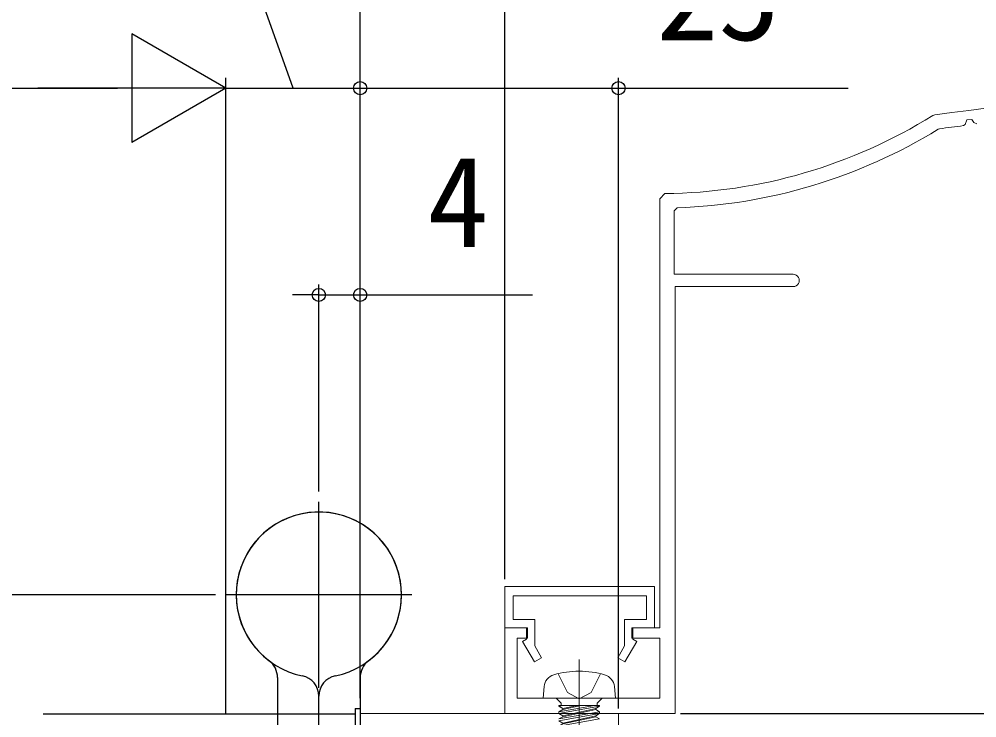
# Model space of a CAD drawing. Units: millimetres, scale not verified. Extents: x -525 to 525, y -783 to 779.
# Drawn here: x 115.4 to 208.1, y -391.7 to -324.1 of the extents above; entities that cross this region are included whole.
import ezdxf
from ezdxf.enums import TextEntityAlignment as Align

# ---------------------------------------------------------------- set-up
doc = ezdxf.new("R2010")
doc.units = ezdxf.units.MM
doc.header["$LTSCALE"] = 4
doc.layers.add('0-2_YKK_11', color=7, linetype='Continuous', lineweight=18)
for name, color, linetype in [('0-4_YKK_12', 2, 'Continuous'), ('0-5_YKK_13', 4, 'Continuous'), ('0-7_YKK_D', 6, 'Continuous')]:
    doc.layers.add(name, color=color, linetype=linetype)
doc.styles.add('ＭＳ ゴシック', font='')
doc.styles.get('ＭＳ ゴシック').set_extended_font_data('MS Gothic')

msp = doc.modelspace()

# ---------------------------------------------------------------- linework, layer by layer
at = {"layer": '0-2_YKK_11', "color": 30}
for p, q in [((204.057, -333.378), (203.859, -333.449)), ((204.38, -334.773), (204.497, -334.732)), ((177.933, -340.998), (177.438, -341.498))]:
    msp.add_line(p, q, dxfattribs=at)
at = {"layer": '0-2_YKK_11'}
for p, q in [((169.638, -386.047), (169.638, -400.73)), ((166.236, -388.681), (166.138, -389.8)), ((171.617, -390.5), (167.659, -390.5)), ((168.152, -390.5), (167.659, -390.588)), ((168.038, -390.894), (168.038, -390.806)), ((171.238, -390.894), (171.238, -390.806)), ((171.617, -390.5), (171.617, -390.588)), ((171.617, -391.113), (171.617, -391.288)), ((171.238, -391.594), (171.238, -391.506))]:
    msp.add_line(p, q, dxfattribs=at)
at = {"layer": '0-2_YKK_11', "color": 30}
for points in [[(206.822, -334.427), (206.982, -334.304), (207.159, -333.868), (207.644, -333.824), (207.836, -334.126), (208.126, -334.262)], [(177.438, -341.498), (177.438, -383), (174.738, -383), (174.738, -384), (177.438, -384), (177.438, -389.8), (163.638, -389.8), (163.638, -384), (164.638, -384), (164.638, -383), (162.438, -383), (162.438, -391.3), (178.938, -391.3), (178.938, -350), (190.338, -350)], [(190.338, -348.8), (178.838, -348.8), (178.838, -342.672), (179.128, -342.372)]]:
    msp.add_lwpolyline(points, dxfattribs=at)
msp.add_lwpolyline([(176.938, -379), (162.438, -379), (162.438, -383), (164.538, -383), (164.538, -384.1), (164.165, -384.316), (165.31, -386.3), (166.003, -385.9), (165.338, -384.748), (165.338, -382.2), (163.238, -382.2), (163.238, -379.9), (176.138, -379.9), (176.138, -382.2), (174.038, -382.2), (174.038, -384.748), (173.372, -385.9), (174.065, -386.3), (175.211, -384.316), (174.838, -384.1), (174.838, -383), (176.938, -383)], close=True, dxfattribs=at)
at = {"layer": '0-2_YKK_11'}
for points in [[(167.588, -387.437), (168.493, -389.252), (169.638, -389.861), (170.783, -389.252), (171.688, -387.437)], [(166.138, -389.8), (173.138, -389.8), (173.04, -388.681)], [(167.908, -390.5), (167.908, -390.3), (167.408, -389.8)], [(171.368, -390.5), (171.368, -390.3), (171.868, -389.8)], [(167.659, -390.5), (167.659, -390.588), (168.038, -390.806), (169.437, -390.5)], [(171.123, -390.5), (167.659, -391.113), (167.659, -391.288)], [(169.838, -390.5), (168.038, -390.894), (167.659, -391.113)], [(168.038, -391.594), (168.038, -391.506), (167.659, -391.288), (171.617, -390.588), (171.238, -390.806), (168.038, -391.506)], [(168.038, -392.294), (168.038, -392.206), (167.659, -391.988), (171.617, -391.288), (171.238, -391.506), (168.038, -392.206)], [(167.659, -393.213), (168.038, -392.994), (168.038, -392.906), (167.659, -392.688), (167.659, -392.513), (171.617, -391.813), (171.238, -391.594), (168.038, -392.294), (167.659, -392.513)]]:
    msp.add_lwpolyline(points, dxfattribs=at)
msp.add_lwpolyline([(171.617, -391.113), (167.659, -391.813), (168.038, -391.594), (171.238, -390.894)], close=True, dxfattribs=at)
at = {"layer": '0-2_YKK_11', "color": 211}
msp.add_lwpolyline([(148.438, -439.2), (148.438, -391.3), (173.438, -391.3), (173.438, -436.45), (172.238, -436.45)], dxfattribs=at)
at = {"layer": '0-2_YKK_11', "color": 30}
for centre, radius, start, end in [((257.438, -729.8), 400, 90.07171, 97.66918), ((177.438, -291), 50, 270.56729, 301.89914), ((257.439, -729.806), 398.606, 97.29536, 97.63237), ((177.438, -291), 51.4, 271.88433, 301.61185), ((190.338, -349.4), 0.6, 269.99999, 90.00001)]:
    msp.add_arc(centre, radius, start, end, dxfattribs=at)
at = {"layer": '0-2_YKK_11'}
for centre, radius, start, end in [((169.638, -396.2), 9, 74.11918, 105.88086), ((167.531, -388.794), 1.3, 105.88086, 175.00003), ((171.745, -388.794), 1.3, 5.00001, 74.11918)]:
    msp.add_arc(centre, radius, start, end, dxfattribs=at)
at = {"layer": '0-4_YKK_12'}
for p, q in [((147.938, -390.8), (147.938, -452.101)), ((147.938, -390.8), (148.438, -390.8)), ((148.438, -390.8), (148.438, -451.801)), ((117.76, -391.301), (147.938, -391.301))]:
    msp.add_line(p, q, dxfattribs=at)
at = {"layer": '0-5_YKK_13'}
for p, q in [((144.438, -388.8), (144.438, -370.8)), ((153.438, -379.8), (135.438, -379.8)), ((140.438, -387.8), (140.438, -428)), ((148.438, -387.8), (148.438, -428)), ((144.438, -427.3), (144.438, -389.598)), ((144.438, -427.3), (144.438, -389.598))]:
    msp.add_line(p, q, dxfattribs=at)
for centre, radius, start, end in [((144.438, -379.8), 8, 281.53696, 233.1301), ((144.438, -379.8), 8, 306.8699, 258.46304), ((138.438, -387.8), 2, 0, 53.1301), ((150.438, -387.8), 2, 126.8699, 180), ((142.438, -389.598), 2, 0, 78.46304), ((146.438, -389.598), 2, 101.53696, 180)]:
    msp.add_arc(centre, radius, start, end, dxfattribs=at)
at = {"layer": '0-7_YKK_D'}
for p, q in [((148.438, -389.8), (148.438, -289.8)), ((162.438, -378.3), (162.438, -289.8)), ((162.438, -378.3), (162.438, -289.8)), ((135.438, -330.8), (126.345, -325.55)), ((126.345, -325.55), (126.345, -336.05)), ((135.438, -391.3), (135.438, -329.8)), ((135.438, -391.3), (135.438, -329.8)), ((148.438, -389.8), (148.438, -329.8)), ((148.438, -389.8), (148.438, -329.8)), ((173.438, -390.8), (173.438, -329.8)), ((15.242, -330.8), (124.938, -330.8)), ((135.438, -330.8), (117.251, -330.8)), ((135.438, -330.8), (126.345, -336.05)), ((135.438, -330.8), (148.438, -330.8)), ((144.438, -369.8), (144.438, -349.8)), ((148.438, -389.8), (148.438, -349.8)), ((144.438, -350.8), (141.888, -350.8)), ((144.438, -350.8), (148.438, -350.8)), ((148.438, -350.8), (165.106, -350.8)), ((134.438, -379.8), (109.435, -379.8)), ((179.438, -391.3), (307.876, -391.3)), ((179.438, -391.3), (307.876, -391.3))]:
    msp.add_line(p, q, dxfattribs=at)
for points in [[(141.938, -330.8), (134.828, -310.8), (116.1, -310.8)], [(148.438, -330.8), (173.438, -330.8), (195.67, -330.8)]]:
    msp.add_lwpolyline(points, dxfattribs=at)
for centre in [(148.438, -330.8), (148.438, -330.8), (173.438, -330.8), (144.438, -350.8), (148.438, -350.8)]:
    msp.add_circle(centre, 0.637, dxfattribs=at)

# ---------------------------------------------------------------- texts
at = {"layer": '0-7_YKK_D', "style": 'ＭＳ ゴシック'}
for s, p in [('25', (177.101, -328.8)), ('4', (154.924, -348.8))]:
    msp.add_text(s, height=8.798, dxfattribs=at).set_placement(p, align=Align.BOTTOM_LEFT)

doc.saveas('drawing.dxf')
